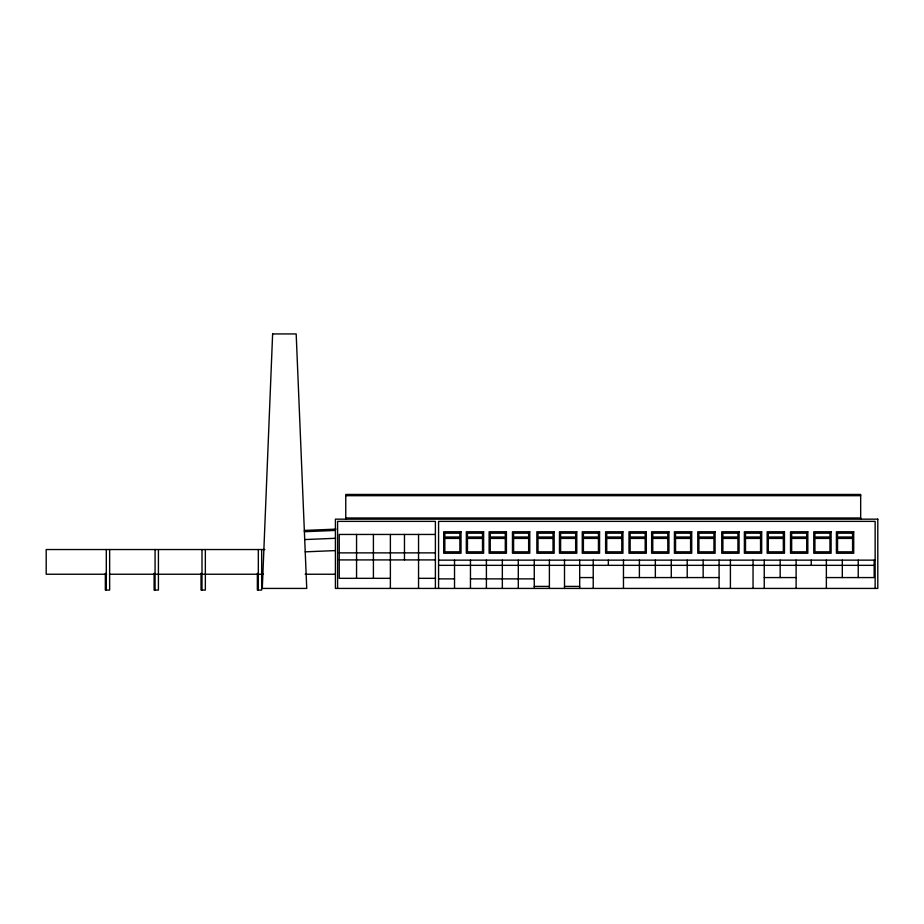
<?xml version="1.0" encoding="UTF-8"?>
<svg xmlns="http://www.w3.org/2000/svg" width="924" height="924" viewBox="0 0 924 924"><rect width="100%" height="100%" fill="white"/><g stroke="black" fill="none" stroke-linecap="round" stroke-linejoin="round"><path stroke-width="1.39" d="M304.331 530.434L335.943 529.129M304.389 531.716L335.262 530.434M304.712 539.57L335.597 538.288M305.22 551.847L335.4 550.588M345.761 495.691L860.671 495.691M345.761 517.994L860.671 517.994M435.389 534.453L339.235 534.453L339.235 578.332L390.378 578.332M264.899 549.537L46.2 549.537L46.2 574.243L106.63 574.243M339.235 552.875L435.389 552.875M339.235 559.909L435.527 559.909M438.577 560.14L875.144 560.14M438.577 565.338L874.173 565.338M109.506 574.243L263.467 574.243M305.186 574.243L335.412 574.243M579.683 577.569L593.22 577.569M623.469 577.569L719.091 577.569M764.24 577.569L796.118 577.569M826.368 577.569L874.173 577.569L874.173 560.14M418.549 578.332L435.527 578.332M438.577 578.874L454.527 578.874M470.466 578.874L534.257 578.874M534.257 586.405L549.387 586.405M564.506 586.405L579.683 586.405M875.144 588.426L875.144 521.379L438.577 521.379L438.577 588.426M860.671 519.161L860.671 494.456L345.761 494.456L345.761 519.161M858.234 560.14L858.234 577.569M842.307 560.14L842.307 577.569M826.368 560.14L826.368 588.426M811.249 560.14L811.249 565.338M796.118 560.14L796.118 588.426M780.179 560.14L780.179 577.569M764.24 560.14L764.24 588.426M753.048 560.14L753.048 588.426M730.41 560.14L730.41 588.426M719.091 560.14L719.091 588.426M703.152 560.14L703.152 577.569M687.213 560.14L687.213 577.569M671.286 560.14L671.286 577.569M655.347 560.14L655.347 577.569M639.396 560.14L639.396 577.569M623.469 560.14L623.469 588.426M608.35 560.14L608.35 565.338M593.22 560.14L593.22 588.426M579.683 560.14L579.683 588.426M564.506 560.14L564.506 588.426M549.387 560.14L549.387 588.426M534.257 560.14L534.257 588.426M518.283 560.14L518.306 588.426M502.344 560.14L502.344 588.426M486.405 560.14L486.405 588.426M470.466 560.14L470.466 588.426M454.527 560.14L454.527 588.426M435.389 588.426L435.389 521.379L337.595 521.379L337.595 588.426M418.549 534.453L418.549 588.426M404.469 534.453L404.469 559.909M390.378 534.453L390.378 588.426M373.412 534.453L373.412 578.332M356.56 534.453L356.56 578.332M261.677 549.537L261.677 590.066L257.357 590.066L257.357 573.296M258.327 549.537L258.327 590.066M205.347 549.537L205.347 590.066L201.028 590.066L201.028 573.296M201.998 549.537L201.998 590.066M158.42 549.537L158.42 590.066L154.1 590.066L154.1 573.296M155.07 549.537L155.07 590.066M109.644 549.537L109.644 590.066L105.336 590.066L105.336 573.296M106.306 549.537L106.306 590.066M272.626 333.934L262.3 588.426L306.745 588.426L296.177 333.934L272.626 333.934M877.8 519.161L335.412 519.161L335.412 588.426L877.8 588.426L877.8 519.161M461.018 531.774L443.693 531.774L443.693 553.245L461.018 553.245L461.018 531.774M483.633 531.774L466.32 531.774L466.32 553.245L483.633 553.245L483.633 531.774M506.421 531.774L489.108 531.774L489.108 553.245L506.421 553.245L506.421 531.774M529.775 531.774L512.462 531.774L512.462 553.245L529.775 553.245L529.775 531.774M554.169 531.774L536.856 531.774L536.856 553.245L554.169 553.245L554.169 531.774M576.795 531.774L559.47 531.774L559.47 553.245L576.795 553.245L576.795 531.774M599.584 531.774L582.259 531.774L582.259 553.245L599.584 553.245L599.584 531.774M622.938 531.774L605.613 531.774L605.613 553.245L622.938 553.245L622.938 531.774M646.326 531.774L629.001 531.774L629.001 553.245L646.326 553.245L646.326 531.774M668.941 531.774L651.628 531.774L651.628 553.245L668.941 553.245L668.941 531.774M691.73 531.774L674.416 531.774L674.416 553.245L691.73 553.245L691.73 531.774M715.084 531.774L697.77 531.774L697.77 553.245L715.084 553.245L715.084 531.774M739.073 531.774L721.748 531.774L721.748 553.245L739.073 553.245L739.073 531.774M761.688 531.774L744.374 531.774L744.374 553.245L761.688 553.245L761.688 531.774M784.476 531.774L767.163 531.774L767.163 553.245L784.476 553.245L784.476 531.774M807.83 531.774L790.517 531.774L790.517 553.245L807.83 553.245L807.83 531.774M831.103 531.774L813.778 531.774L813.778 553.245L831.103 553.245L831.103 531.774M853.718 531.774L836.405 531.774L836.405 553.245L853.718 553.245L853.718 531.774M459.875 533.183L444.837 533.183L444.837 537.017L459.875 537.017L459.875 533.183M482.501 533.183L467.463 533.183L467.463 537.017L482.501 537.017L482.501 533.183M505.289 533.183L490.251 533.183L490.251 537.017L505.289 537.017L505.289 533.183M528.644 533.183L513.605 533.183L513.605 537.017L528.644 537.017L528.644 533.183M553.026 533.183L537.999 533.183L537.999 537.017L553.026 537.017L553.026 533.183M575.652 533.183L560.614 533.183L560.614 537.017L575.652 537.017L575.652 533.183M598.44 533.183L583.402 533.183L583.402 537.017L598.44 537.017L598.44 533.183M621.794 533.183L606.756 533.183L606.756 537.017L621.794 537.017L621.794 533.183M645.183 533.183L630.145 533.183L630.145 537.017L645.183 537.017L645.183 533.183M667.798 533.183L652.771 533.183L652.771 537.017L667.798 537.017L667.798 533.183M690.586 533.183L675.559 533.183L675.559 537.017L690.586 537.017L690.586 533.183M713.952 533.183L698.914 533.183L698.914 537.017L713.952 537.017L713.952 533.183M737.929 533.183L722.891 533.183L722.891 537.017L737.929 537.017L737.929 533.183M760.544 533.183L745.518 533.183L745.518 537.017L760.544 537.017L760.544 533.183M783.333 533.183L768.306 533.183L768.306 537.017L783.333 537.017L783.333 533.183M806.698 533.183L791.66 533.183L791.66 537.017L806.698 537.017L806.698 533.183M829.96 533.183L814.922 533.183L814.922 537.017L829.96 537.017L829.96 533.183M852.575 533.183L837.548 533.183L837.548 537.017L852.575 537.017L852.575 533.183M459.875 538.415L444.837 538.415L444.837 551.836L459.875 551.836L459.875 538.415M482.501 538.415L467.463 538.415L467.463 551.836L482.501 551.836L482.501 538.415M505.289 538.415L490.251 538.415L490.251 551.836L505.289 551.836L505.289 538.415M528.644 538.415L513.605 538.415L513.605 551.836L528.644 551.836L528.644 538.415M553.026 538.415L537.999 538.415L537.999 551.836L553.026 551.836L553.026 538.415M575.652 538.415L560.614 538.415L560.614 551.836L575.652 551.836L575.652 538.415M598.44 538.415L583.402 538.415L583.402 551.836L598.44 551.836L598.44 538.415M621.794 538.415L606.756 538.415L606.756 551.836L621.794 551.836L621.794 538.415M645.183 538.415L630.145 538.415L630.145 551.836L645.183 551.836L645.183 538.415M667.798 538.415L652.771 538.415L652.771 551.836L667.798 551.836L667.798 538.415M690.586 538.415L675.559 538.415L675.559 551.836L690.586 551.836L690.586 538.415M713.952 538.415L698.914 538.415L698.914 551.836L713.952 551.836L713.952 538.415M737.929 538.415L722.891 538.415L722.891 551.836L737.929 551.836L737.929 538.415M760.544 538.415L745.518 538.415L745.518 551.836L760.544 551.836L760.544 538.415M783.333 538.415L768.306 538.415L768.306 551.836L783.333 551.836L783.333 538.415M806.698 538.415L791.66 538.415L791.66 551.836L806.698 551.836L806.698 538.415M829.96 538.415L814.922 538.415L814.922 551.836L829.96 551.836L829.96 538.415M852.575 538.415L837.548 538.415L837.548 551.836L852.575 551.836L852.575 538.415"/></g></svg>
